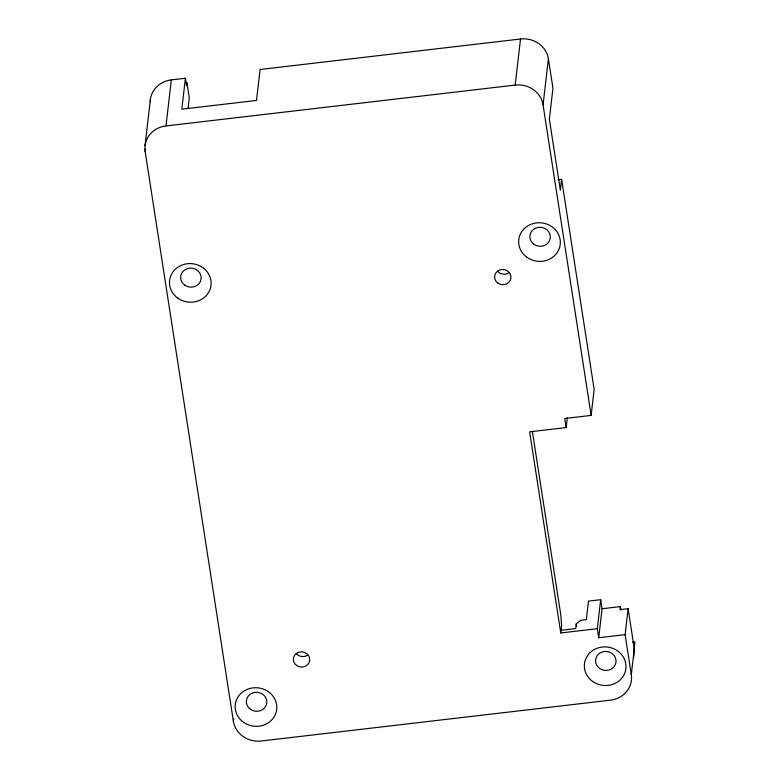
<?xml version="1.0" encoding="UTF-8"?>
<svg xmlns="http://www.w3.org/2000/svg" width="780" height="780" viewBox="0 0 780 780"><rect width="100%" height="100%" fill="white"/><g stroke="black" fill="none" stroke-linecap="round" stroke-linejoin="round"><path stroke-width="1.17" d="M145.06 145.47L150.394 99.421M628.115 608.683L625.111 634.657L598.718 637.748L602.072 608.741L620.344 606.606L619.993 609.629L628.115 608.683L634.296 648.745L631.303 674.671A24.638 22.795 6.6 0 1 610.438 700.167L261.241 741A24.638 22.795 6.6 0 1 233.376 721.207L145.139 151.427L145.411 149.068M145.139 151.427A24.638 22.795 6.6 0 1 165.994 125.941L171.327 79.891L185.406 78.244L186.576 85.79L186.937 82.699L189.277 97.773L188.038 108.332M185.406 78.244L181.808 109.18L256.513 100.444L260.101 69.488L520.523 39A24.638 22.795 6.6 0 1 548.399 58.792L552.952 88.247L549.364 119.233L560.352 190.174L561.61 179.332L558.129 179.741M233.376 721.207L233.649 718.848M561.083 630.269L575.698 628.563L576.235 623.922L580.651 620.344L586.336 619.681L588.49 601.107L600.668 599.683L597.314 628.69L560.771 632.96L529.62 431.827L566.163 427.557L564.759 418.499L591.152 415.418L543.056 104.871A24.638 22.795 6.6 0 0 515.19 85.079L520.523 39M543.056 104.871L548.399 58.792M566.163 427.557L567.284 417.895M560.771 632.96L561.62 625.628L560.8 614.981L532.37 431.35M591.152 415.418L594.155 389.435L561.61 179.332M633.731 652.324L634.94 641.881L632.521 642.164M633.74 657.004L634.296 648.745M165.994 125.941L515.19 85.079M620.344 606.606L620.89 610.135M600.668 599.683L602.072 608.741M597.314 628.69L598.718 637.748M576.235 623.922L576.596 626.291M625.111 634.657L631.303 674.671M307.817 655.063A8.21 7.595 6.6 0 1 296.293 653.601M509.038 272.707A8.21 7.595 6.6 0 1 497.523 271.235M150.218 101.8A24.638 22.795 6.6 0 1 171.327 79.891M599.45 653.367L597.577 655.112A10.267 9.496 6.6 0 0 599.644 668.45L601.984 669.708A10.267 9.496 6.6 0 0 615.947 659.753A10.267 9.496 6.6 0 0 599.45 653.367M250.448 709.283A10.267 9.496 6.6 0 0 266.779 703.072A10.267 9.496 6.6 0 0 252.554 692.971A10.267 9.496 6.6 0 0 250.448 709.283M296.615 665.457A8.21 7.595 6.6 0 0 309.68 660.484A8.21 7.595 6.6 0 0 298.301 652.411A8.21 7.595 6.6 0 0 296.615 665.457M243.496 722.3A20.855 19.295 6.6 0 0 276.676 709.673A20.855 19.295 6.6 0 0 247.777 689.149A20.855 19.295 6.6 0 0 243.496 722.3M592.693 681.466A20.855 19.295 6.6 0 0 625.872 668.84A20.855 19.295 6.6 0 0 596.973 648.317A20.855 19.295 6.6 0 0 592.693 681.466M497.845 283.091A8.21 7.595 6.6 0 0 510.91 278.119A8.21 7.595 6.6 0 0 499.531 270.046A8.21 7.595 6.6 0 0 497.845 283.091M184.762 285.139A10.267 9.496 6.6 0 0 201.094 278.928A10.267 9.496 6.6 0 0 186.878 268.827A10.267 9.496 6.6 0 0 184.762 285.139M533.968 244.306A10.267 9.496 6.6 0 0 550.29 238.085A10.267 9.496 6.6 0 0 536.075 227.994A10.267 9.496 6.6 0 0 533.968 244.306M527.017 257.322A20.855 19.295 6.6 0 0 560.196 244.686A20.855 19.295 6.6 0 0 531.297 224.162A20.855 19.295 6.6 0 0 527.017 257.322M177.82 298.155A20.855 19.295 6.6 0 0 211 285.529A20.855 19.295 6.6 0 0 182.101 265.005A20.855 19.295 6.6 0 0 177.82 298.155"/></g></svg>
